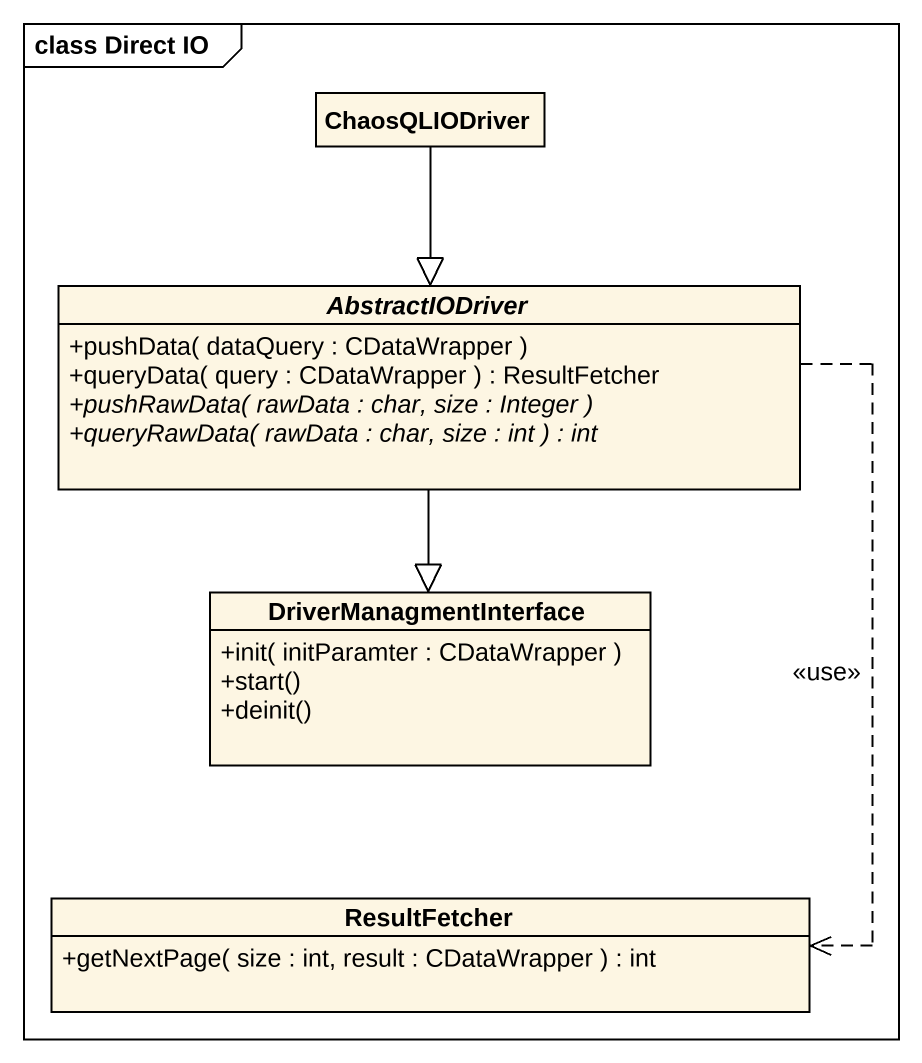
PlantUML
@startuml
mainframe class Direct IO
hide circle
hide empty members
skinparam classAttributeIconSize 0
class ChaosQLIODriver
abstract class AbstractIODriver {
  +pushData( dataQuery : CDataWrapper )
  +queryData( query : CDataWrapper ) : ResultFetcher
  {abstract} +pushRawData( rawData : char, size : Integer )
  {abstract} +queryRawData( rawData : char, size : int ) : int
}
class DriverManagmentInterface {
  +init( initParamter : CDataWrapper )
  +start()
  +deinit()
}
class ResultFetcher {
  +getNextPage( size : int, result : CDataWrapper ) : int
}
ChaosQLIODriver --|> AbstractIODriver
AbstractIODriver --|> DriverManagmentInterface
AbstractIODriver ..> ResultFetcher : <<use>>
@enduml
